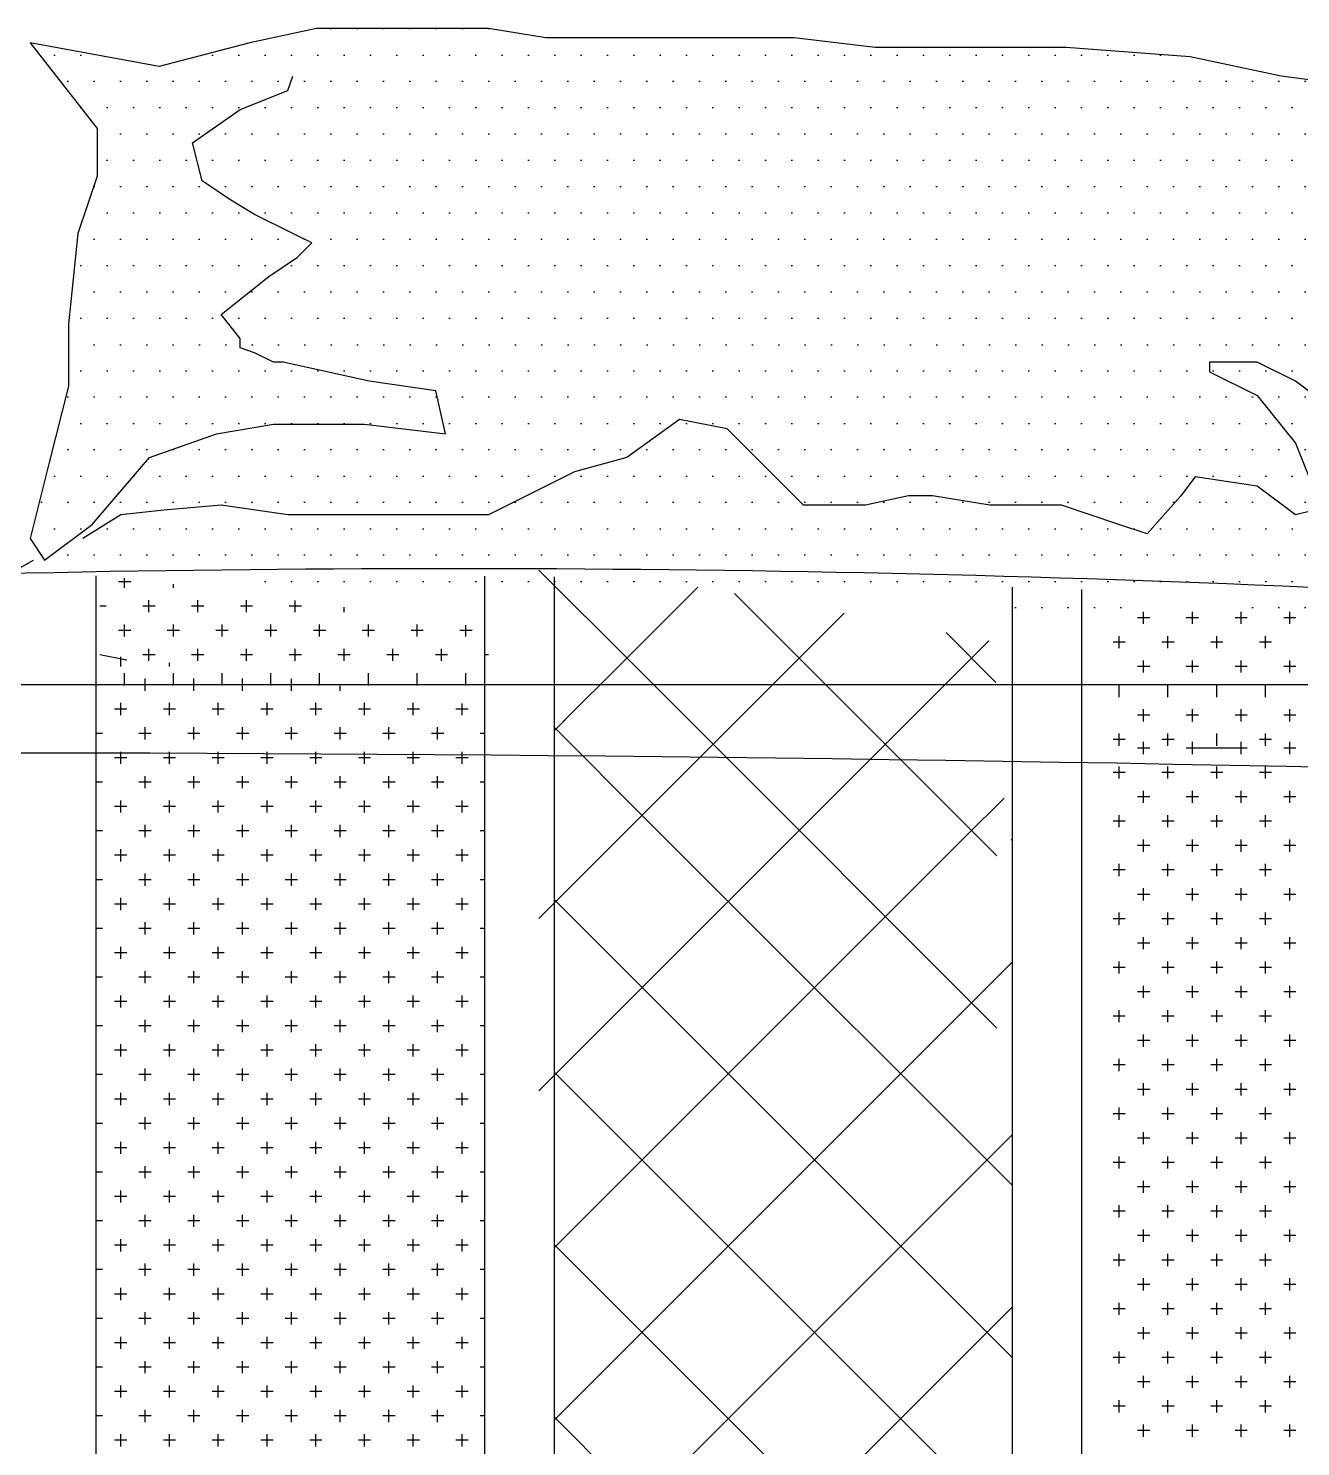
# Model space of a CAD drawing. Header units: inches. Extents: x 18.5 to 61, y 8.5 to 33.3.
# Drawn here: x 29.8771 to 30.1791, y 25.9057 to 26.2424 of the extents above; entities that cross this region are included whole.
import ezdxf

# ---------------------------------------------------------------- set-up
doc = ezdxf.new("R2010")
doc.units = ezdxf.units.IN
doc.header["$MEASUREMENT"] = 0
for name, color, linetype in [('02', 2, 'Continuous'), ('4', 4, 'Continuous'), ('8', 8, 'Continuous')]:
    doc.layers.add(name, color=color, linetype=linetype)

msp = doc.modelspace()

# ---------------------------------------------------------------- hatches: boundary and pattern name
at = {"layer": '8'}
h = msp.add_hatch(dxfattribs=at)
h.set_pattern_fill('DOTS', color=256, scale=0.1, style=0)
h.set_pattern_definition([(180, (304.152091, 157.386087), (-0.003125, 0.00625), [0, -0.00625])])
h.paths.add_polyline_path([(30.12348, 26.23789), (30.09968, 26.23789), (30.07814, 26.23789), (30.05888, 26.24015), (30.03507, 26.24015), (30.01808, 26.24015), (29.99994, 26.24015), (29.98634, 26.24242), (29.96594, 26.24242), (29.94554, 26.24242), (29.92967, 26.23902), (29.90814, 26.23336), (29.87754, 26.23902), (29.89341, 26.21864), (29.89341, 26.20731), (29.88887, 26.19372), (29.88661, 26.17221), (29.88661, 26.15749), (29.88207, 26.13937), (29.87754, 26.12125), (29.88094, 26.11617), (29.88678, 26.11617), (29.90312, 26.11127), (29.92599, 26.11127), (29.97011, 26.10801), (30.02239, 26.10964), (30.05671, 26.10474), (30.08448, 26.10801), (30.13023, 26.10148), (30.14984, 26.10801), (30.17435, 26.10148), (30.19886, 26.09821), (30.21846, 26.09821), (30.26421, 26.10474), (30.29526, 26.10474), (30.31486, 26.10637), (30.3312, 26.10964), (30.40146, 26.10801), (30.41617, 26.10801), (30.43577, 26.10801), (30.44308, 26.10801), (30.42948, 26.12918), (30.41814, 26.14276), (30.38641, 26.15635), (30.38641, 26.16315), (30.37508, 26.17221), (30.36374, 26.18466), (30.35468, 26.19146), (30.34788, 26.19372), (30.33654, 26.20391), (30.30934, 26.2175), (30.28668, 26.2243), (30.24928, 26.2243), (30.22094, 26.22656), (30.19148, 26.22883), (30.17448, 26.23109), (30.15294, 26.23562)])

# ---------------------------------------------------------------- linework, layer by layer
at = {"layer": '02'}
for p, q in [((29.89316, 26.11239), (29.89316, 25.56041)), ((29.98542, 26.11232), (29.98542, 25.56041)), ((30.02025, 26.09182), (29.99829, 26.11378)), ((30.0019, 26.11215), (30.0019, 25.56041)), ((29.9014, 26.11102), (29.8985, 26.11102)), ((29.89995, 26.10957), (29.89995, 26.11187)), ((29.91153, 26.10957), (29.91153, 26.11042)), ((30.0182, 26.09192), (30.03603, 26.10975)), ((30.11064, 26.10976), (30.11064, 25.56041)), ((30.12712, 26.10921), (30.12712, 25.56041)), ((29.90574, 26.10379), (29.90574, 26.10668)), ((29.91731, 26.10379), (29.91731, 26.10668)), ((29.92889, 26.10379), (29.92889, 26.10668)), ((29.94046, 26.10379), (29.94046, 26.10658)), ((30.06336, 26.08963), (30.04477, 26.10823)), ((29.89561, 26.10523), (29.89407, 26.10523)), ((29.90718, 26.10523), (29.90429, 26.10523)), ((29.91876, 26.10523), (29.91587, 26.10523)), ((29.93034, 26.10523), (29.92744, 26.10523)), ((29.94191, 26.10523), (29.93902, 26.10523)), ((29.95204, 26.10379), (29.95204, 26.10497)), ((30.05717, 26.08996), (30.07075, 26.10355)), ((30.14331, 26.10246), (30.14041, 26.10246)), ((30.14186, 26.10102), (30.14186, 26.10391)), ((30.15488, 26.10246), (30.15199, 26.10246)), ((30.15343, 26.10102), (30.15343, 26.10391)), ((30.16646, 26.10246), (30.16356, 26.10246)), ((30.16501, 26.10102), (30.16501, 26.10391)), ((30.17803, 26.10246), (30.17514, 26.10246)), ((30.17659, 26.10102), (30.17659, 26.10391)), ((29.9014, 26.09944), (29.8985, 26.09944)), ((29.89995, 26.098), (29.89995, 26.10089)), ((29.91297, 26.09944), (29.91008, 26.09944)), ((29.91153, 26.098), (29.91153, 26.10089)), ((29.92455, 26.09944), (29.92165, 26.09944)), ((29.9231, 26.098), (29.9231, 26.10089)), ((29.93612, 26.09944), (29.93323, 26.09944)), ((29.93468, 26.098), (29.93468, 26.10089)), ((29.9477, 26.09944), (29.94481, 26.09944)), ((29.94625, 26.098), (29.94625, 26.10089)), ((29.95928, 26.09944), (29.95638, 26.09944)), ((29.95783, 26.098), (29.95783, 26.10089)), ((29.97085, 26.09944), (29.96796, 26.09944)), ((29.9694, 26.098), (29.9694, 26.10089)), ((29.98243, 26.09944), (29.97953, 26.09944)), ((29.98098, 26.098), (29.98098, 26.10073)), ((30.1068, 26.08713), (30.09496, 26.09897)), ((30.09591, 26.08778), (30.10512, 26.09699)), ((30.13752, 26.09668), (30.13462, 26.09668)), ((30.13607, 26.09523), (30.13607, 26.09812)), ((30.14909, 26.09668), (30.1462, 26.09668)), ((30.14765, 26.09523), (30.14765, 26.09812)), ((30.16067, 26.09668), (30.15778, 26.09668)), ((30.15922, 26.09523), (30.15922, 26.09812)), ((30.17225, 26.09668), (30.16935, 26.09668)), ((30.1708, 26.09523), (30.1708, 26.09812)), ((29.90048, 26.09238), (29.89407, 26.09366)), ((29.89903, 26.09093), (29.89903, 26.09322)), ((29.90718, 26.09366), (29.90429, 26.09366)), ((29.90574, 26.09221), (29.90574, 26.0951)), ((29.91876, 26.09366), (29.91587, 26.09366)), ((29.91731, 26.09221), (29.91731, 26.0951)), ((29.93034, 26.09366), (29.92744, 26.09366)), ((29.92889, 26.09221), (29.92889, 26.0951)), ((29.94191, 26.09366), (29.93902, 26.09366)), ((29.94046, 26.09221), (29.94046, 26.0951)), ((29.95349, 26.09366), (29.95059, 26.09366)), ((29.95204, 26.09221), (29.95204, 26.0951)), ((29.96506, 26.09366), (29.96217, 26.09366)), ((29.96362, 26.09221), (29.96362, 26.0951)), ((29.97664, 26.09366), (29.97375, 26.09366)), ((29.97519, 26.09221), (29.97519, 26.0951)), ((29.98634, 26.09366), (29.98532, 26.09366)), ((30.14186, 26.08944), (30.14186, 26.09234)), ((30.15343, 26.08944), (30.15343, 26.09234)), ((30.16501, 26.08944), (30.16501, 26.09234)), ((30.17659, 26.08944), (30.17659, 26.09234)), ((29.89995, 26.08642), (29.89995, 26.08932)), ((29.91061, 26.09093), (29.91061, 26.09177)), ((29.91153, 26.08642), (29.91153, 26.08932)), ((29.9231, 26.08642), (29.9231, 26.08932)), ((29.93468, 26.08642), (29.93468, 26.08932)), ((29.94625, 26.08642), (29.94625, 26.08932)), ((29.95783, 26.08642), (29.95783, 26.08932)), ((29.9694, 26.08642), (29.9694, 26.08932)), ((29.98098, 26.08642), (29.98098, 26.08932)), ((30.004, 26.07772), (30.0182, 26.09192)), ((30.03315, 26.07893), (30.02025, 26.09182)), ((30.04669, 26.07949), (30.05717, 26.08996)), ((30.07245, 26.08055), (30.06336, 26.08963)), ((30.14331, 26.09089), (30.14041, 26.09089)), ((30.15488, 26.09089), (30.15199, 26.09089)), ((30.16646, 26.09089), (30.16356, 26.09089)), ((30.17803, 26.09089), (30.17514, 26.09089)), ((28.98808, 26.08665), (30.72808, 26.08665)), ((29.90482, 26.08514), (29.90482, 26.08803)), ((29.9164, 26.08514), (29.9164, 26.08803)), ((29.92797, 26.08514), (29.92797, 26.08803)), ((29.93955, 26.08514), (29.93955, 26.08794)), ((29.95112, 26.08514), (29.95112, 26.08632)), ((30.08938, 26.08125), (30.09591, 26.08778)), ((30.13607, 26.08365), (30.13607, 26.08655)), ((30.14765, 26.08365), (30.14765, 26.08655)), ((30.15922, 26.08365), (30.15922, 26.08655)), ((30.1708, 26.08365), (30.1708, 26.08655)), ((29.89903, 26.07935), (29.89903, 26.08225)), ((29.91061, 26.07935), (29.91061, 26.08225)), ((29.92218, 26.07935), (29.92218, 26.08225)), ((29.93376, 26.07935), (29.93376, 26.08225)), ((29.94534, 26.07935), (29.94534, 26.08225)), ((29.95691, 26.07935), (29.95691, 26.08225)), ((29.96849, 26.07935), (29.96849, 26.08225)), ((29.98006, 26.07935), (29.98006, 26.08208)), ((29.90048, 26.0808), (29.89758, 26.0808)), ((29.91205, 26.0808), (29.90916, 26.0808)), ((29.92363, 26.0808), (29.92074, 26.0808)), ((29.93521, 26.0808), (29.93231, 26.0808)), ((29.94678, 26.0808), (29.94389, 26.0808)), ((29.95836, 26.0808), (29.95546, 26.0808)), ((29.96993, 26.0808), (29.96704, 26.0808)), ((29.98151, 26.0808), (29.97862, 26.0808)), ((29.99829, 25.99016), (30.08938, 26.08125)), ((29.99829, 26.03108), (30.04669, 26.07949)), ((30.10703, 26.00504), (30.03315, 26.07893)), ((30.10703, 26.04597), (30.07245, 26.08055)), ((30.14331, 26.07931), (30.14041, 26.07931)), ((30.14186, 26.07787), (30.14186, 26.08076)), ((30.15488, 26.07931), (30.15199, 26.07931)), ((30.15343, 26.07787), (30.15343, 26.08076)), ((30.16646, 26.07931), (30.16356, 26.07931)), ((30.16501, 26.07787), (30.16501, 26.08076)), ((30.17803, 26.07931), (30.17514, 26.07931)), ((30.17659, 26.07787), (30.17659, 26.08076)), ((29.90482, 26.07357), (29.90482, 26.07646)), ((29.9164, 26.07357), (29.9164, 26.07646)), ((29.92797, 26.07357), (29.92797, 26.07646)), ((29.93955, 26.07357), (29.93955, 26.07646)), ((29.95112, 26.07357), (29.95112, 26.07646)), ((29.9627, 26.07357), (29.9627, 26.07646)), ((29.97427, 26.07357), (29.97427, 26.07646)), ((30.0019, 26.07562), (30.00455, 26.07827)), ((30.02386, 26.05451), (30.0019, 26.07647)), ((29.89469, 26.07501), (29.89316, 26.07501)), ((29.90627, 26.07501), (29.90337, 26.07501)), ((29.91784, 26.07501), (29.91495, 26.07501)), ((29.92942, 26.07501), (29.92652, 26.07501)), ((29.94099, 26.07501), (29.9381, 26.07501)), ((29.95257, 26.07501), (29.94968, 26.07501)), ((29.96415, 26.07501), (29.96125, 26.07501)), ((29.97572, 26.07501), (29.97283, 26.07501)), ((29.98542, 26.07501), (29.9844, 26.07501)), ((30.02181, 26.0546), (30.03964, 26.07243)), ((30.13752, 26.07353), (30.13462, 26.07353)), ((30.13607, 26.07208), (30.13607, 26.07497)), ((30.14186, 26.07007), (30.14186, 26.07297)), ((30.14909, 26.07353), (30.1462, 26.07353)), ((30.14765, 26.07208), (30.14765, 26.07497)), ((30.15343, 26.07007), (30.15343, 26.07297)), ((30.15922, 26.07208), (30.15922, 26.07497)), ((30.16501, 26.07007), (30.16501, 26.07297)), ((30.17225, 26.07353), (30.16935, 26.07353)), ((30.1708, 26.07208), (30.1708, 26.07497)), ((30.17659, 26.07007), (30.17659, 26.07297)), ((29.90048, 26.06922), (29.89758, 26.06922)), ((29.89903, 26.06778), (29.89903, 26.07067)), ((29.91205, 26.06922), (29.90916, 26.06922)), ((29.91061, 26.06778), (29.91061, 26.07067)), ((29.92363, 26.06922), (29.92074, 26.06922)), ((29.92218, 26.06778), (29.92218, 26.07067)), ((29.93521, 26.06922), (29.93231, 26.06922)), ((29.93376, 26.06778), (29.93376, 26.07067)), ((29.94678, 26.06922), (29.94389, 26.06922)), ((29.94534, 26.06778), (29.94534, 26.07067)), ((29.95836, 26.06922), (29.95546, 26.06922)), ((29.95691, 26.06778), (29.95691, 26.07067)), ((29.96993, 26.06922), (29.96704, 26.06922)), ((29.96849, 26.06778), (29.96849, 26.07067)), ((29.98151, 26.06922), (29.97862, 26.06922)), ((29.98006, 26.06778), (29.98006, 26.07067)), ((30.14331, 26.07152), (30.14041, 26.07152)), ((30.16646, 26.07152), (30.15199, 26.07152)), ((30.17803, 26.07152), (30.17514, 26.07152)), ((30.06078, 26.05265), (30.07436, 26.06623)), ((30.13752, 26.06573), (30.13462, 26.06573)), ((30.13607, 26.06429), (30.13607, 26.06718)), ((30.14909, 26.06573), (30.1462, 26.06573)), ((30.14765, 26.06429), (30.14765, 26.06718)), ((30.16067, 26.06573), (30.15778, 26.06573)), ((30.15922, 26.06429), (30.15922, 26.06718)), ((30.17225, 26.06573), (30.16935, 26.06573)), ((30.1708, 26.06429), (30.1708, 26.06718)), ((29.89469, 26.06344), (29.89316, 26.06344)), ((29.90627, 26.06344), (29.90337, 26.06344)), ((29.90482, 26.06199), (29.90482, 26.06488)), ((29.91784, 26.06344), (29.91495, 26.06344)), ((29.9164, 26.06199), (29.9164, 26.06488)), ((29.92942, 26.06344), (29.92652, 26.06344)), ((29.92797, 26.06199), (29.92797, 26.06488)), ((29.94099, 26.06344), (29.9381, 26.06344)), ((29.93955, 26.06199), (29.93955, 26.06488)), ((29.95257, 26.06344), (29.94968, 26.06344)), ((29.95112, 26.06199), (29.95112, 26.06488)), ((29.96415, 26.06344), (29.96125, 26.06344)), ((29.9627, 26.06199), (29.9627, 26.06488)), ((29.97572, 26.06344), (29.97283, 26.06344)), ((29.97427, 26.06199), (29.97427, 26.06488)), ((29.98542, 26.06344), (29.9844, 26.06344)), ((29.89903, 26.0562), (29.89903, 26.0591)), ((29.91061, 26.0562), (29.91061, 26.0591)), ((29.92218, 26.0562), (29.92218, 26.0591)), ((29.93376, 26.0562), (29.93376, 26.0591)), ((29.94534, 26.0562), (29.94534, 26.0591)), ((29.95691, 26.0562), (29.95691, 26.0591)), ((29.96849, 26.0562), (29.96849, 26.0591)), ((29.98006, 26.0562), (29.98006, 26.0591)), ((30.09953, 26.05047), (30.10873, 26.05967)), ((30.14331, 26.05994), (30.14041, 26.05994)), ((30.14186, 26.0585), (30.14186, 26.06139)), ((30.15488, 26.05994), (30.15199, 26.05994)), ((30.15343, 26.0585), (30.15343, 26.06139)), ((30.16646, 26.05994), (30.16356, 26.05994)), ((30.16501, 26.0585), (30.16501, 26.06139)), ((30.17803, 26.05994), (30.17514, 26.05994)), ((30.17659, 26.0585), (30.17659, 26.06139)), ((29.90048, 26.05765), (29.89758, 26.05765)), ((29.91205, 26.05765), (29.90916, 26.05765)), ((29.92363, 26.05765), (29.92074, 26.05765)), ((29.93521, 26.05765), (29.93231, 26.05765)), ((29.94678, 26.05765), (29.94389, 26.05765)), ((29.95836, 26.05765), (29.95546, 26.05765)), ((29.96993, 26.05765), (29.96704, 26.05765)), ((29.98151, 26.05765), (29.97862, 26.05765)), ((30.13607, 26.05271), (30.13607, 26.0556)), ((30.14765, 26.05271), (30.14765, 26.0556)), ((30.15922, 26.05271), (30.15922, 26.0556)), ((30.1708, 26.05271), (30.1708, 26.0556)), ((29.89469, 26.05186), (29.89316, 26.05186)), ((29.90627, 26.05186), (29.90337, 26.05186)), ((29.90482, 26.05041), (29.90482, 26.05331)), ((29.91784, 26.05186), (29.91495, 26.05186)), ((29.9164, 26.05041), (29.9164, 26.05331)), ((29.92942, 26.05186), (29.92652, 26.05186)), ((29.92797, 26.05041), (29.92797, 26.05331)), ((29.94099, 26.05186), (29.9381, 26.05186)), ((29.93955, 26.05041), (29.93955, 26.05331)), ((29.95257, 26.05186), (29.94968, 26.05186)), ((29.95112, 26.05041), (29.95112, 26.05331)), ((29.96415, 26.05186), (29.96125, 26.05186)), ((29.9627, 26.05041), (29.9627, 26.05331)), ((29.97572, 26.05186), (29.97283, 26.05186)), ((29.97427, 26.05041), (29.97427, 26.05331)), ((29.98542, 26.05186), (29.9844, 26.05186)), ((30.00761, 26.0404), (30.02181, 26.0546)), ((30.03676, 26.04161), (30.02386, 26.05451)), ((30.0503, 26.04217), (30.06078, 26.05265)), ((30.13752, 26.05416), (30.13462, 26.05416)), ((30.14909, 26.05416), (30.1462, 26.05416)), ((30.16067, 26.05416), (30.15778, 26.05416)), ((30.17225, 26.05416), (30.16935, 26.05416)), ((30.09299, 26.04394), (30.09953, 26.05047)), ((30.11064, 26.04958), (30.11041, 26.04981)), ((30.14331, 26.04837), (30.14041, 26.04837)), ((30.14186, 26.04692), (30.14186, 26.04982)), ((30.15488, 26.04837), (30.15199, 26.04837)), ((30.15343, 26.04692), (30.15343, 26.04982)), ((30.16646, 26.04837), (30.16356, 26.04837)), ((30.16501, 26.04692), (30.16501, 26.04982)), ((30.17803, 26.04837), (30.17514, 26.04837)), ((30.17659, 26.04692), (30.17659, 26.04982)), ((29.90048, 26.04607), (29.89758, 26.04607)), ((29.89903, 26.04463), (29.89903, 26.04752)), ((29.91205, 26.04607), (29.90916, 26.04607)), ((29.91061, 26.04463), (29.91061, 26.04752)), ((29.92363, 26.04607), (29.92074, 26.04607)), ((29.92218, 26.04463), (29.92218, 26.04752)), ((29.93521, 26.04607), (29.93231, 26.04607)), ((29.93376, 26.04463), (29.93376, 26.04752)), ((29.94678, 26.04607), (29.94389, 26.04607)), ((29.94534, 26.04463), (29.94534, 26.04752)), ((29.95836, 26.04607), (29.95546, 26.04607)), ((29.95691, 26.04463), (29.95691, 26.04752)), ((29.96993, 26.04607), (29.96704, 26.04607)), ((29.96849, 26.04463), (29.96849, 26.04752)), ((29.98151, 26.04607), (29.97862, 26.04607)), ((29.98006, 26.04463), (29.98006, 26.04752)), ((29.90482, 26.03884), (29.90482, 26.04173)), ((29.9164, 26.03884), (29.9164, 26.04173)), ((29.92797, 26.03884), (29.92797, 26.04173)), ((29.93955, 26.03884), (29.93955, 26.04173)), ((29.95112, 26.03884), (29.95112, 26.04173)), ((29.9627, 26.03884), (29.9627, 26.04173)), ((29.97427, 26.03884), (29.97427, 26.04173)), ((30.0019, 25.95284), (30.09299, 26.04394)), ((30.0019, 25.99377), (30.0503, 26.04217)), ((30.11064, 25.96772), (30.03676, 26.04161)), ((30.13752, 26.04258), (30.13462, 26.04258)), ((30.13607, 26.04113), (30.13607, 26.04403)), ((30.14909, 26.04258), (30.1462, 26.04258)), ((30.14765, 26.04113), (30.14765, 26.04403)), ((30.16067, 26.04258), (30.15778, 26.04258)), ((30.15922, 26.04113), (30.15922, 26.04403)), ((30.17225, 26.04258), (30.16935, 26.04258)), ((30.1708, 26.04113), (30.1708, 26.04403)), ((29.89469, 26.04028), (29.89316, 26.04028)), ((29.90627, 26.04028), (29.90337, 26.04028)), ((29.91784, 26.04028), (29.91495, 26.04028)), ((29.92942, 26.04028), (29.92652, 26.04028)), ((29.94099, 26.04028), (29.9381, 26.04028)), ((29.95257, 26.04028), (29.94968, 26.04028)), ((29.96415, 26.04028), (29.96125, 26.04028)), ((29.97572, 26.04028), (29.97283, 26.04028)), ((29.98542, 26.04028), (29.9844, 26.04028)), ((30.0019, 26.0347), (30.00761, 26.0404)), ((30.14186, 26.03535), (30.14186, 26.03824)), ((30.15343, 26.03535), (30.15343, 26.03824)), ((30.16501, 26.03535), (30.16501, 26.03824)), ((30.17659, 26.03535), (30.17659, 26.03824)), ((29.89903, 26.03305), (29.89903, 26.03594)), ((29.91061, 26.03305), (29.91061, 26.03594)), ((29.92218, 26.03305), (29.92218, 26.03594)), ((29.93376, 26.03305), (29.93376, 26.03594)), ((29.94534, 26.03305), (29.94534, 26.03594)), ((29.95691, 26.03305), (29.95691, 26.03594)), ((29.96849, 26.03305), (29.96849, 26.03594)), ((29.98006, 26.03305), (29.98006, 26.03594)), ((30.11064, 25.9268), (30.0019, 26.03554)), ((30.14331, 26.03679), (30.14041, 26.03679)), ((30.15488, 26.03679), (30.15199, 26.03679)), ((30.16646, 26.03679), (30.16356, 26.03679)), ((30.17803, 26.03679), (30.17514, 26.03679)), ((29.90048, 26.0345), (29.89758, 26.0345)), ((29.91205, 26.0345), (29.90916, 26.0345)), ((29.92363, 26.0345), (29.92074, 26.0345)), ((29.93521, 26.0345), (29.93231, 26.0345)), ((29.94678, 26.0345), (29.94389, 26.0345)), ((29.95836, 26.0345), (29.95546, 26.0345)), ((29.96993, 26.0345), (29.96704, 26.0345)), ((29.98151, 26.0345), (29.97862, 26.0345)), ((30.13607, 26.02956), (30.13607, 26.03245)), ((30.14765, 26.02956), (30.14765, 26.03245)), ((30.15922, 26.02956), (30.15922, 26.03245)), ((30.1708, 26.02956), (30.1708, 26.03245)), ((29.89469, 26.02871), (29.89316, 26.02871)), ((29.90627, 26.02871), (29.90337, 26.02871)), ((29.90482, 26.02726), (29.90482, 26.03016)), ((29.91784, 26.02871), (29.91495, 26.02871)), ((29.9164, 26.02726), (29.9164, 26.03016)), ((29.92942, 26.02871), (29.92652, 26.02871)), ((29.92797, 26.02726), (29.92797, 26.03016)), ((29.94099, 26.02871), (29.9381, 26.02871)), ((29.93955, 26.02726), (29.93955, 26.03016)), ((29.95257, 26.02871), (29.94968, 26.02871)), ((29.95112, 26.02726), (29.95112, 26.03016)), ((29.96415, 26.02871), (29.96125, 26.02871)), ((29.9627, 26.02726), (29.9627, 26.03016)), ((29.97572, 26.02871), (29.97283, 26.02871)), ((29.97427, 26.02726), (29.97427, 26.03016)), ((29.98542, 26.02871), (29.9844, 26.02871)), ((30.13752, 26.031), (30.13462, 26.031)), ((30.14909, 26.031), (30.1462, 26.031)), ((30.16067, 26.031), (30.15778, 26.031)), ((30.17225, 26.031), (30.16935, 26.031)), ((30.14331, 26.02522), (30.14041, 26.02522)), ((30.14186, 26.02377), (30.14186, 26.02666)), ((30.15488, 26.02522), (30.15199, 26.02522)), ((30.15343, 26.02377), (30.15343, 26.02666)), ((30.16646, 26.02522), (30.16356, 26.02522)), ((30.16501, 26.02377), (30.16501, 26.02666)), ((30.17803, 26.02522), (30.17514, 26.02522)), ((30.17659, 26.02377), (30.17659, 26.02666)), ((29.90048, 26.02292), (29.89758, 26.02292)), ((29.89903, 26.02147), (29.89903, 26.02437)), ((29.91205, 26.02292), (29.90916, 26.02292)), ((29.91061, 26.02147), (29.91061, 26.02437)), ((29.92363, 26.02292), (29.92074, 26.02292)), ((29.92218, 26.02147), (29.92218, 26.02437)), ((29.93521, 26.02292), (29.93231, 26.02292)), ((29.93376, 26.02147), (29.93376, 26.02437)), ((29.94678, 26.02292), (29.94389, 26.02292)), ((29.94534, 26.02147), (29.94534, 26.02437)), ((29.95836, 26.02292), (29.95546, 26.02292)), ((29.95691, 26.02147), (29.95691, 26.02437)), ((29.96993, 26.02292), (29.96704, 26.02292)), ((29.96849, 26.02147), (29.96849, 26.02437)), ((29.98151, 26.02292), (29.97862, 26.02292)), ((29.98006, 26.02147), (29.98006, 26.02437)), ((29.90482, 26.01569), (29.90482, 26.01858)), ((29.9164, 26.01569), (29.9164, 26.01858)), ((29.92797, 26.01569), (29.92797, 26.01858)), ((29.93955, 26.01569), (29.93955, 26.01858)), ((29.95112, 26.01569), (29.95112, 26.01858)), ((29.9627, 26.01569), (29.9627, 26.01858)), ((29.97427, 26.01569), (29.97427, 26.01858)), ((30.0019, 25.91191), (30.11064, 26.02066)), ((30.13752, 26.01943), (30.13462, 26.01943)), ((30.13607, 26.01798), (30.13607, 26.02088)), ((30.14909, 26.01943), (30.1462, 26.01943)), ((30.14765, 26.01798), (30.14765, 26.02088)), ((30.16067, 26.01943), (30.15778, 26.01943)), ((30.15922, 26.01798), (30.15922, 26.02088)), ((30.17225, 26.01943), (30.16935, 26.01943)), ((30.1708, 26.01798), (30.1708, 26.02088)), ((29.89469, 26.01713), (29.89316, 26.01713)), ((29.90627, 26.01713), (29.90337, 26.01713)), ((29.91784, 26.01713), (29.91495, 26.01713)), ((29.92942, 26.01713), (29.92652, 26.01713)), ((29.94099, 26.01713), (29.9381, 26.01713)), ((29.95257, 26.01713), (29.94968, 26.01713)), ((29.96415, 26.01713), (29.96125, 26.01713)), ((29.97572, 26.01713), (29.97283, 26.01713)), ((29.98542, 26.01713), (29.9844, 26.01713)), ((30.14186, 26.01219), (30.14186, 26.01509)), ((30.15343, 26.01219), (30.15343, 26.01509)), ((30.16501, 26.01219), (30.16501, 26.01509)), ((30.17659, 26.01219), (30.17659, 26.01509)), ((29.90048, 26.01134), (29.89758, 26.01134)), ((29.89903, 26.0099), (29.89903, 26.01279)), ((29.91205, 26.01134), (29.90916, 26.01134)), ((29.91061, 26.0099), (29.91061, 26.01279)), ((29.92363, 26.01134), (29.92074, 26.01134)), ((29.92218, 26.0099), (29.92218, 26.01279)), ((29.93521, 26.01134), (29.93231, 26.01134)), ((29.93376, 26.0099), (29.93376, 26.01279)), ((29.94678, 26.01134), (29.94389, 26.01134)), ((29.94534, 26.0099), (29.94534, 26.01279)), ((29.95836, 26.01134), (29.95546, 26.01134)), ((29.95691, 26.0099), (29.95691, 26.01279)), ((29.96993, 26.01134), (29.96704, 26.01134)), ((29.96849, 26.0099), (29.96849, 26.01279)), ((29.98151, 26.01134), (29.97862, 26.01134)), ((29.98006, 26.0099), (29.98006, 26.01279)), ((30.14331, 26.01364), (30.14041, 26.01364)), ((30.15488, 26.01364), (30.15199, 26.01364)), ((30.16646, 26.01364), (30.16356, 26.01364)), ((30.17803, 26.01364), (30.17514, 26.01364)), ((30.13752, 26.00785), (30.13462, 26.00785)), ((30.13607, 26.00641), (30.13607, 26.0093)), ((30.14909, 26.00785), (30.1462, 26.00785)), ((30.14765, 26.00641), (30.14765, 26.0093)), ((30.16067, 26.00785), (30.15778, 26.00785)), ((30.15922, 26.00641), (30.15922, 26.0093)), ((30.17225, 26.00785), (30.16935, 26.00785)), ((30.1708, 26.00641), (30.1708, 26.0093)), ((29.89469, 26.00556), (29.89316, 26.00556)), ((29.90627, 26.00556), (29.90337, 26.00556)), ((29.90482, 26.00411), (29.90482, 26.007)), ((29.91784, 26.00556), (29.91495, 26.00556)), ((29.9164, 26.00411), (29.9164, 26.007)), ((29.92942, 26.00556), (29.92652, 26.00556)), ((29.92797, 26.00411), (29.92797, 26.007)), ((29.94099, 26.00556), (29.9381, 26.00556)), ((29.93955, 26.00411), (29.93955, 26.007)), ((29.95257, 26.00556), (29.94968, 26.00556)), ((29.95112, 26.00411), (29.95112, 26.007)), ((29.96415, 26.00556), (29.96125, 26.00556)), ((29.9627, 26.00411), (29.9627, 26.007)), ((29.97572, 26.00556), (29.97283, 26.00556)), ((29.97427, 26.00411), (29.97427, 26.007)), ((29.98542, 26.00556), (29.9844, 26.00556)), ((29.89903, 25.99832), (29.89903, 26.00122)), ((29.91061, 25.99832), (29.91061, 26.00122)), ((29.92218, 25.99832), (29.92218, 26.00122)), ((29.93376, 25.99832), (29.93376, 26.00122)), ((29.94534, 25.99832), (29.94534, 26.00122)), ((29.95691, 25.99832), (29.95691, 26.00122)), ((29.96849, 25.99832), (29.96849, 26.00122)), ((29.98006, 25.99832), (29.98006, 26.00122)), ((30.14331, 26.00207), (30.14041, 26.00207)), ((30.14186, 26.00062), (30.14186, 26.00351)), ((30.15488, 26.00207), (30.15199, 26.00207)), ((30.15343, 26.00062), (30.15343, 26.00351)), ((30.16646, 26.00207), (30.16356, 26.00207)), ((30.16501, 26.00062), (30.16501, 26.00351)), ((30.17803, 26.00207), (30.17514, 26.00207)), ((30.17659, 26.00062), (30.17659, 26.00351)), ((29.90048, 25.99977), (29.89758, 25.99977)), ((29.91205, 25.99977), (29.90916, 25.99977)), ((29.92363, 25.99977), (29.92074, 25.99977)), ((29.93521, 25.99977), (29.93231, 25.99977)), ((29.94678, 25.99977), (29.94389, 25.99977)), ((29.95836, 25.99977), (29.95546, 25.99977)), ((29.96993, 25.99977), (29.96704, 25.99977)), ((29.98151, 25.99977), (29.97862, 25.99977)), ((30.13607, 25.99483), (30.13607, 25.99772)), ((30.14765, 25.99483), (30.14765, 25.99772)), ((30.15922, 25.99483), (30.15922, 25.99772)), ((30.1708, 25.99483), (30.1708, 25.99772)), ((29.90482, 25.99253), (29.90482, 25.99543)), ((29.9164, 25.99253), (29.9164, 25.99543)), ((29.92797, 25.99253), (29.92797, 25.99543)), ((29.93955, 25.99253), (29.93955, 25.99543)), ((29.95112, 25.99253), (29.95112, 25.99543)), ((29.9627, 25.99253), (29.9627, 25.99543)), ((29.97427, 25.99253), (29.97427, 25.99543)), ((30.11064, 25.88587), (30.0019, 25.99461)), ((30.13752, 25.99628), (30.13462, 25.99628)), ((30.14909, 25.99628), (30.1462, 25.99628)), ((30.16067, 25.99628), (30.15778, 25.99628)), ((30.17225, 25.99628), (30.16935, 25.99628)), ((29.89469, 25.99398), (29.89316, 25.99398)), ((29.90627, 25.99398), (29.90337, 25.99398)), ((29.91784, 25.99398), (29.91495, 25.99398)), ((29.92942, 25.99398), (29.92652, 25.99398)), ((29.94099, 25.99398), (29.9381, 25.99398)), ((29.95257, 25.99398), (29.94968, 25.99398)), ((29.96415, 25.99398), (29.96125, 25.99398)), ((29.97572, 25.99398), (29.97283, 25.99398)), ((29.98542, 25.99398), (29.9844, 25.99398)), ((30.14186, 25.98904), (30.14186, 25.99194)), ((30.15343, 25.98904), (30.15343, 25.99194)), ((30.16501, 25.98904), (30.16501, 25.99194)), ((30.17659, 25.98904), (30.17659, 25.99194)), ((29.90048, 25.98819), (29.89758, 25.98819)), ((29.89903, 25.98675), (29.89903, 25.98964)), ((29.91205, 25.98819), (29.90916, 25.98819)), ((29.91061, 25.98675), (29.91061, 25.98964)), ((29.92363, 25.98819), (29.92074, 25.98819)), ((29.92218, 25.98675), (29.92218, 25.98964)), ((29.93521, 25.98819), (29.93231, 25.98819)), ((29.93376, 25.98675), (29.93376, 25.98964)), ((29.94678, 25.98819), (29.94389, 25.98819)), ((29.94534, 25.98675), (29.94534, 25.98964)), ((29.95836, 25.98819), (29.95546, 25.98819)), ((29.95691, 25.98675), (29.95691, 25.98964)), ((29.96993, 25.98819), (29.96704, 25.98819)), ((29.96849, 25.98675), (29.96849, 25.98964)), ((29.98151, 25.98819), (29.97862, 25.98819)), ((29.98006, 25.98675), (29.98006, 25.98964)), ((30.14331, 25.99049), (30.14041, 25.99049)), ((30.15488, 25.99049), (30.15199, 25.99049)), ((30.16646, 25.99049), (30.16356, 25.99049)), ((30.17803, 25.99049), (30.17514, 25.99049)), ((30.13752, 25.9847), (30.13462, 25.9847)), ((30.13607, 25.98325), (30.13607, 25.98615)), ((30.14909, 25.9847), (30.1462, 25.9847)), ((30.14765, 25.98325), (30.14765, 25.98615)), ((30.16067, 25.9847), (30.15778, 25.9847)), ((30.15922, 25.98325), (30.15922, 25.98615)), ((30.17225, 25.9847), (30.16935, 25.9847)), ((30.1708, 25.98325), (30.1708, 25.98615)), ((29.89469, 25.98241), (29.89316, 25.98241)), ((29.90627, 25.98241), (29.90337, 25.98241)), ((29.90482, 25.98096), (29.90482, 25.98385)), ((29.91784, 25.98241), (29.91495, 25.98241)), ((29.9164, 25.98096), (29.9164, 25.98385)), ((29.92942, 25.98241), (29.92652, 25.98241)), ((29.92797, 25.98096), (29.92797, 25.98385)), ((29.94099, 25.98241), (29.9381, 25.98241)), ((29.93955, 25.98096), (29.93955, 25.98385)), ((29.95257, 25.98241), (29.94968, 25.98241)), ((29.95112, 25.98096), (29.95112, 25.98385)), ((29.96415, 25.98241), (29.96125, 25.98241)), ((29.9627, 25.98096), (29.9627, 25.98385)), ((29.97572, 25.98241), (29.97283, 25.98241)), ((29.97427, 25.98096), (29.97427, 25.98385)), ((29.98542, 25.98241), (29.9844, 25.98241)), ((29.89903, 25.97517), (29.89903, 25.97806)), ((29.91061, 25.97517), (29.91061, 25.97806)), ((29.92218, 25.97517), (29.92218, 25.97806)), ((29.93376, 25.97517), (29.93376, 25.97806)), ((29.94534, 25.97517), (29.94534, 25.97806)), ((29.95691, 25.97517), (29.95691, 25.97806)), ((29.96849, 25.97517), (29.96849, 25.97806)), ((29.98006, 25.97517), (29.98006, 25.97806)), ((30.0019, 25.87099), (30.11064, 25.97973)), ((30.14331, 25.97891), (30.14041, 25.97891)), ((30.14186, 25.97747), (30.14186, 25.98036)), ((30.15488, 25.97891), (30.15199, 25.97891)), ((30.15343, 25.97747), (30.15343, 25.98036)), ((30.16646, 25.97891), (30.16356, 25.97891)), ((30.16501, 25.97747), (30.16501, 25.98036)), ((30.17803, 25.97891), (30.17514, 25.97891)), ((30.17659, 25.97747), (30.17659, 25.98036)), ((29.90048, 25.97662), (29.89758, 25.97662)), ((29.91205, 25.97662), (29.90916, 25.97662)), ((29.92363, 25.97662), (29.92074, 25.97662)), ((29.93521, 25.97662), (29.93231, 25.97662)), ((29.94678, 25.97662), (29.94389, 25.97662)), ((29.95836, 25.97662), (29.95546, 25.97662)), ((29.96993, 25.97662), (29.96704, 25.97662)), ((29.98151, 25.97662), (29.97862, 25.97662)), ((30.13607, 25.97168), (30.13607, 25.97457)), ((30.14765, 25.97168), (30.14765, 25.97457)), ((30.15922, 25.97168), (30.15922, 25.97457)), ((30.1708, 25.97168), (30.1708, 25.97457)), ((29.89469, 25.97083), (29.89316, 25.97083)), ((29.90627, 25.97083), (29.90337, 25.97083)), ((29.90482, 25.96938), (29.90482, 25.97228)), ((29.91784, 25.97083), (29.91495, 25.97083)), ((29.9164, 25.96938), (29.9164, 25.97228)), ((29.92942, 25.97083), (29.92652, 25.97083)), ((29.92797, 25.96938), (29.92797, 25.97228)), ((29.94099, 25.97083), (29.9381, 25.97083)), ((29.93955, 25.96938), (29.93955, 25.97228)), ((29.95257, 25.97083), (29.94968, 25.97083)), ((29.95112, 25.96938), (29.95112, 25.97228)), ((29.96415, 25.97083), (29.96125, 25.97083)), ((29.9627, 25.96938), (29.9627, 25.97228)), ((29.97572, 25.97083), (29.97283, 25.97083)), ((29.97427, 25.96938), (29.97427, 25.97228)), ((29.98542, 25.97083), (29.9844, 25.97083)), ((30.13752, 25.97313), (30.13462, 25.97313)), ((30.14909, 25.97313), (30.1462, 25.97313)), ((30.16067, 25.97313), (30.15778, 25.97313)), ((30.17225, 25.97313), (30.16935, 25.97313)), ((30.14186, 25.96589), (30.14186, 25.96878)), ((30.15343, 25.96589), (30.15343, 25.96878)), ((30.16501, 25.96589), (30.16501, 25.96878)), ((30.17659, 25.96589), (30.17659, 25.96878)), ((29.90048, 25.96504), (29.89758, 25.96504)), ((29.89903, 25.96359), (29.89903, 25.96649)), ((29.91205, 25.96504), (29.90916, 25.96504)), ((29.91061, 25.96359), (29.91061, 25.96649)), ((29.92363, 25.96504), (29.92074, 25.96504)), ((29.92218, 25.96359), (29.92218, 25.96649)), ((29.93521, 25.96504), (29.93231, 25.96504)), ((29.93376, 25.96359), (29.93376, 25.96649)), ((29.94678, 25.96504), (29.94389, 25.96504)), ((29.94534, 25.96359), (29.94534, 25.96649)), ((29.95836, 25.96504), (29.95546, 25.96504)), ((29.95691, 25.96359), (29.95691, 25.96649)), ((29.96993, 25.96504), (29.96704, 25.96504)), ((29.96849, 25.96359), (29.96849, 25.96649)), ((29.98151, 25.96504), (29.97862, 25.96504)), ((29.98006, 25.96359), (29.98006, 25.96649)), ((30.14331, 25.96734), (30.14041, 25.96734)), ((30.15488, 25.96734), (30.15199, 25.96734)), ((30.16646, 25.96734), (30.16356, 25.96734)), ((30.17803, 25.96734), (30.17514, 25.96734)), ((29.90482, 25.95781), (29.90482, 25.9607)), ((29.9164, 25.95781), (29.9164, 25.9607)), ((29.92797, 25.95781), (29.92797, 25.9607)), ((29.93955, 25.95781), (29.93955, 25.9607)), ((29.95112, 25.95781), (29.95112, 25.9607)), ((29.9627, 25.95781), (29.9627, 25.9607)), ((29.97427, 25.95781), (29.97427, 25.9607)), ((30.13752, 25.96155), (30.13462, 25.96155)), ((30.13607, 25.9601), (30.13607, 25.963)), ((30.14909, 25.96155), (30.1462, 25.96155)), ((30.14765, 25.9601), (30.14765, 25.963)), ((30.16067, 25.96155), (30.15778, 25.96155)), ((30.15922, 25.9601), (30.15922, 25.963)), ((30.17225, 25.96155), (30.16935, 25.96155)), ((30.1708, 25.9601), (30.1708, 25.963)), ((29.89469, 25.95925), (29.89316, 25.95925)), ((29.90627, 25.95925), (29.90337, 25.95925)), ((29.91784, 25.95925), (29.91495, 25.95925)), ((29.92942, 25.95925), (29.92652, 25.95925)), ((29.94099, 25.95925), (29.9381, 25.95925)), ((29.95257, 25.95925), (29.94968, 25.95925)), ((29.96415, 25.95925), (29.96125, 25.95925)), ((29.97572, 25.95925), (29.97283, 25.95925)), ((29.98542, 25.95925), (29.9844, 25.95925)), ((29.89903, 25.95202), (29.89903, 25.95491)), ((29.91061, 25.95202), (29.91061, 25.95491)), ((29.92218, 25.95202), (29.92218, 25.95491)), ((29.93376, 25.95202), (29.93376, 25.95491)), ((29.94534, 25.95202), (29.94534, 25.95491)), ((29.95691, 25.95202), (29.95691, 25.95491)), ((29.96849, 25.95202), (29.96849, 25.95491)), ((29.98006, 25.95202), (29.98006, 25.95491)), ((30.14331, 25.95576), (30.14041, 25.95576)), ((30.14186, 25.95431), (30.14186, 25.95721)), ((30.15488, 25.95576), (30.15199, 25.95576)), ((30.15343, 25.95431), (30.15343, 25.95721)), ((30.16646, 25.95576), (30.16356, 25.95576)), ((30.16501, 25.95431), (30.16501, 25.95721)), ((30.17803, 25.95576), (30.17514, 25.95576)), ((30.17659, 25.95431), (30.17659, 25.95721)), ((29.90048, 25.95347), (29.89758, 25.95347)), ((29.91205, 25.95347), (29.90916, 25.95347)), ((29.92363, 25.95347), (29.92074, 25.95347)), ((29.93521, 25.95347), (29.93231, 25.95347)), ((29.94678, 25.95347), (29.94389, 25.95347)), ((29.95836, 25.95347), (29.95546, 25.95347)), ((29.96993, 25.95347), (29.96704, 25.95347)), ((29.98151, 25.95347), (29.97862, 25.95347)), ((30.11064, 25.84494), (30.0019, 25.95369)), ((30.13607, 25.94853), (30.13607, 25.95142)), ((30.14765, 25.94853), (30.14765, 25.95142)), ((30.15922, 25.94853), (30.15922, 25.95142)), ((30.1708, 25.94853), (30.1708, 25.95142)), ((29.89469, 25.94768), (29.89316, 25.94768)), ((29.90627, 25.94768), (29.90337, 25.94768)), ((29.90482, 25.94623), (29.90482, 25.94912)), ((29.91784, 25.94768), (29.91495, 25.94768)), ((29.9164, 25.94623), (29.9164, 25.94912)), ((29.92942, 25.94768), (29.92652, 25.94768)), ((29.92797, 25.94623), (29.92797, 25.94912)), ((29.94099, 25.94768), (29.9381, 25.94768)), ((29.93955, 25.94623), (29.93955, 25.94912)), ((29.95257, 25.94768), (29.94968, 25.94768)), ((29.95112, 25.94623), (29.95112, 25.94912)), ((29.96415, 25.94768), (29.96125, 25.94768)), ((29.9627, 25.94623), (29.9627, 25.94912)), ((29.97572, 25.94768), (29.97283, 25.94768)), ((29.97427, 25.94623), (29.97427, 25.94912)), ((29.98542, 25.94768), (29.9844, 25.94768)), ((30.13752, 25.94997), (30.13462, 25.94997)), ((30.14909, 25.94997), (30.1462, 25.94997)), ((30.16067, 25.94997), (30.15778, 25.94997)), ((30.17225, 25.94997), (30.16935, 25.94997)), ((30.14331, 25.94419), (30.14041, 25.94419)), ((30.14186, 25.94274), (30.14186, 25.94563)), ((30.15488, 25.94419), (30.15199, 25.94419)), ((30.15343, 25.94274), (30.15343, 25.94563)), ((30.16646, 25.94419), (30.16356, 25.94419)), ((30.16501, 25.94274), (30.16501, 25.94563)), ((30.17803, 25.94419), (30.17514, 25.94419)), ((30.17659, 25.94274), (30.17659, 25.94563)), ((29.90048, 25.94189), (29.89758, 25.94189)), ((29.89903, 25.94044), (29.89903, 25.94334)), ((29.91205, 25.94189), (29.90916, 25.94189)), ((29.91061, 25.94044), (29.91061, 25.94334)), ((29.92363, 25.94189), (29.92074, 25.94189)), ((29.92218, 25.94044), (29.92218, 25.94334)), ((29.93521, 25.94189), (29.93231, 25.94189)), ((29.93376, 25.94044), (29.93376, 25.94334)), ((29.94678, 25.94189), (29.94389, 25.94189)), ((29.94534, 25.94044), (29.94534, 25.94334)), ((29.95836, 25.94189), (29.95546, 25.94189)), ((29.95691, 25.94044), (29.95691, 25.94334)), ((29.96993, 25.94189), (29.96704, 25.94189)), ((29.96849, 25.94044), (29.96849, 25.94334)), ((29.98151, 25.94189), (29.97862, 25.94189)), ((29.98006, 25.94044), (29.98006, 25.94334)), ((29.90482, 25.93465), (29.90482, 25.93755)), ((29.9164, 25.93465), (29.9164, 25.93755)), ((29.92797, 25.93465), (29.92797, 25.93755)), ((29.93955, 25.93465), (29.93955, 25.93755)), ((29.95112, 25.93465), (29.95112, 25.93755)), ((29.9627, 25.93465), (29.9627, 25.93755)), ((29.97427, 25.93465), (29.97427, 25.93755)), ((30.0019, 25.83006), (30.11064, 25.9388)), ((30.13752, 25.9384), (30.13462, 25.9384)), ((30.13607, 25.93695), (30.13607, 25.93984)), ((30.14909, 25.9384), (30.1462, 25.9384)), ((30.14765, 25.93695), (30.14765, 25.93984)), ((30.16067, 25.9384), (30.15778, 25.9384)), ((30.15922, 25.93695), (30.15922, 25.93984)), ((30.17225, 25.9384), (30.16935, 25.9384)), ((30.1708, 25.93695), (30.1708, 25.93984)), ((29.89469, 25.9361), (29.89316, 25.9361)), ((29.90627, 25.9361), (29.90337, 25.9361)), ((29.91784, 25.9361), (29.91495, 25.9361)), ((29.92942, 25.9361), (29.92652, 25.9361)), ((29.94099, 25.9361), (29.9381, 25.9361)), ((29.95257, 25.9361), (29.94968, 25.9361)), ((29.96415, 25.9361), (29.96125, 25.9361)), ((29.97572, 25.9361), (29.97283, 25.9361)), ((29.98542, 25.9361), (29.9844, 25.9361)), ((30.14186, 25.93116), (30.14186, 25.93406)), ((30.15343, 25.93116), (30.15343, 25.93406)), ((30.16501, 25.93116), (30.16501, 25.93406)), ((30.17659, 25.93116), (30.17659, 25.93406)), ((29.90048, 25.93031), (29.89758, 25.93031)), ((29.89903, 25.92887), (29.89903, 25.93176)), ((29.91205, 25.93031), (29.90916, 25.93031)), ((29.91061, 25.92887), (29.91061, 25.93176)), ((29.92363, 25.93031), (29.92074, 25.93031)), ((29.92218, 25.92887), (29.92218, 25.93176)), ((29.93521, 25.93031), (29.93231, 25.93031)), ((29.93376, 25.92887), (29.93376, 25.93176)), ((29.94678, 25.93031), (29.94389, 25.93031)), ((29.94534, 25.92887), (29.94534, 25.93176)), ((29.95836, 25.93031), (29.95546, 25.93031)), ((29.95691, 25.92887), (29.95691, 25.93176)), ((29.96993, 25.93031), (29.96704, 25.93031)), ((29.96849, 25.92887), (29.96849, 25.93176)), ((29.98151, 25.93031), (29.97862, 25.93031)), ((29.98006, 25.92887), (29.98006, 25.93176)), ((30.14331, 25.93261), (30.14041, 25.93261)), ((30.15488, 25.93261), (30.15199, 25.93261)), ((30.16646, 25.93261), (30.16356, 25.93261)), ((30.17803, 25.93261), (30.17514, 25.93261)), ((30.13607, 25.92537), (30.13607, 25.92827)), ((30.14765, 25.92537), (30.14765, 25.92827)), ((30.15922, 25.92537), (30.15922, 25.92827)), ((30.1708, 25.92537), (30.1708, 25.92827)), ((29.89469, 25.92453), (29.89316, 25.92453)), ((29.90627, 25.92453), (29.90337, 25.92453)), ((29.90482, 25.92308), (29.90482, 25.92597)), ((29.91784, 25.92453), (29.91495, 25.92453)), ((29.9164, 25.92308), (29.9164, 25.92597)), ((29.92942, 25.92453), (29.92652, 25.92453)), ((29.92797, 25.92308), (29.92797, 25.92597)), ((29.94099, 25.92453), (29.9381, 25.92453)), ((29.93955, 25.92308), (29.93955, 25.92597)), ((29.95257, 25.92453), (29.94968, 25.92453)), ((29.95112, 25.92308), (29.95112, 25.92597)), ((29.96415, 25.92453), (29.96125, 25.92453)), ((29.9627, 25.92308), (29.9627, 25.92597)), ((29.97572, 25.92453), (29.97283, 25.92453)), ((29.97427, 25.92308), (29.97427, 25.92597)), ((29.98542, 25.92453), (29.9844, 25.92453)), ((30.13752, 25.92682), (30.13462, 25.92682)), ((30.14909, 25.92682), (30.1462, 25.92682)), ((30.16067, 25.92682), (30.15778, 25.92682)), ((30.17225, 25.92682), (30.16935, 25.92682)), ((30.14331, 25.92103), (30.14041, 25.92103)), ((30.14186, 25.91959), (30.14186, 25.92248)), ((30.15488, 25.92103), (30.15199, 25.92103)), ((30.15343, 25.91959), (30.15343, 25.92248)), ((30.16646, 25.92103), (30.16356, 25.92103)), ((30.16501, 25.91959), (30.16501, 25.92248)), ((30.17803, 25.92103), (30.17514, 25.92103)), ((30.17659, 25.91959), (30.17659, 25.92248)), ((29.90048, 25.91874), (29.89758, 25.91874)), ((29.89903, 25.91729), (29.89903, 25.92018)), ((29.91205, 25.91874), (29.90916, 25.91874)), ((29.91061, 25.91729), (29.91061, 25.92018)), ((29.92363, 25.91874), (29.92074, 25.91874)), ((29.92218, 25.91729), (29.92218, 25.92018)), ((29.93521, 25.91874), (29.93231, 25.91874)), ((29.93376, 25.91729), (29.93376, 25.92018)), ((29.94678, 25.91874), (29.94389, 25.91874)), ((29.94534, 25.91729), (29.94534, 25.92018)), ((29.95836, 25.91874), (29.95546, 25.91874)), ((29.95691, 25.91729), (29.95691, 25.92018)), ((29.96993, 25.91874), (29.96704, 25.91874)), ((29.96849, 25.91729), (29.96849, 25.92018)), ((29.98151, 25.91874), (29.97862, 25.91874)), ((29.98006, 25.91729), (29.98006, 25.92018)), ((29.90482, 25.9115), (29.90482, 25.9144)), ((29.9164, 25.9115), (29.9164, 25.9144)), ((29.92797, 25.9115), (29.92797, 25.9144)), ((29.93955, 25.9115), (29.93955, 25.9144)), ((29.95112, 25.9115), (29.95112, 25.9144)), ((29.9627, 25.9115), (29.9627, 25.9144)), ((29.97427, 25.9115), (29.97427, 25.9144)), ((30.13752, 25.91525), (30.13462, 25.91525)), ((30.13607, 25.9138), (30.13607, 25.91669)), ((30.14909, 25.91525), (30.1462, 25.91525)), ((30.14765, 25.9138), (30.14765, 25.91669)), ((30.16067, 25.91525), (30.15778, 25.91525)), ((30.15922, 25.9138), (30.15922, 25.91669)), ((30.17225, 25.91525), (30.16935, 25.91525)), ((30.1708, 25.9138), (30.1708, 25.91669)), ((29.89469, 25.91295), (29.89316, 25.91295)), ((29.90627, 25.91295), (29.90337, 25.91295)), ((29.91784, 25.91295), (29.91495, 25.91295)), ((29.92942, 25.91295), (29.92652, 25.91295)), ((29.94099, 25.91295), (29.9381, 25.91295)), ((29.95257, 25.91295), (29.94968, 25.91295)), ((29.96415, 25.91295), (29.96125, 25.91295)), ((29.97572, 25.91295), (29.97283, 25.91295)), ((29.98542, 25.91295), (29.9844, 25.91295)), ((30.11064, 25.80402), (30.0019, 25.91276)), ((30.14186, 25.90801), (30.14186, 25.91091)), ((30.15343, 25.90801), (30.15343, 25.91091)), ((30.16501, 25.90801), (30.16501, 25.91091)), ((30.17659, 25.90801), (30.17659, 25.91091)), ((29.90048, 25.90716), (29.89758, 25.90716)), ((29.89903, 25.90572), (29.89903, 25.90861)), ((29.91205, 25.90716), (29.90916, 25.90716)), ((29.91061, 25.90572), (29.91061, 25.90861)), ((29.92363, 25.90716), (29.92074, 25.90716)), ((29.92218, 25.90572), (29.92218, 25.90861)), ((29.93521, 25.90716), (29.93231, 25.90716)), ((29.93376, 25.90572), (29.93376, 25.90861)), ((29.94678, 25.90716), (29.94389, 25.90716)), ((29.94534, 25.90572), (29.94534, 25.90861)), ((29.95836, 25.90716), (29.95546, 25.90716)), ((29.95691, 25.90572), (29.95691, 25.90861)), ((29.96993, 25.90716), (29.96704, 25.90716)), ((29.96849, 25.90572), (29.96849, 25.90861)), ((29.98151, 25.90716), (29.97862, 25.90716)), ((29.98006, 25.90572), (29.98006, 25.90861)), ((30.14331, 25.90946), (30.14041, 25.90946)), ((30.15488, 25.90946), (30.15199, 25.90946)), ((30.16646, 25.90946), (30.16356, 25.90946)), ((30.17803, 25.90946), (30.17514, 25.90946))]:
    msp.add_line(p, q, dxfattribs=at)
for points in [[(30.19148, 26.22883), (30.17448, 26.23109), (30.15294, 26.23562), (30.12348, 26.23789), (30.07814, 26.23789), (30.05888, 26.24015), (29.99994, 26.24015), (29.98634, 26.24242), (29.94554, 26.24242), (29.92967, 26.23902), (29.90814, 26.23336), (29.87754, 26.23902), (29.89341, 26.21864), (29.89341, 26.20731), (29.88887, 26.19372), (29.88661, 26.17221), (29.88661, 26.15749), (29.88207, 26.13937), (29.87754, 26.12125), (29.88094, 26.11617), (29.89227, 26.12465), (29.90587, 26.1405), (29.92174, 26.14616), (29.93534, 26.14843), (29.95687, 26.14843), (29.97614, 26.14616), (29.97387, 26.15635), (29.95801, 26.15862), (29.93761, 26.16315), (29.93534, 26.16315), (29.93081, 26.16541), (29.92741, 26.16654), (29.92741, 26.16881), (29.92287, 26.17447), (29.93421, 26.18353), (29.94101, 26.18806), (29.94441, 26.19146), (29.93987, 26.19372), (29.93081, 26.19825), (29.92514, 26.20165), (29.91834, 26.20618), (29.91607, 26.21524), (29.92741, 26.22317), (29.93874, 26.22769), (29.93987, 26.23109)], [(29.85988, 26.11617), (29.87235, 26.11277), (29.87836, 26.11617)]]:
    msp.add_lwpolyline(points, dxfattribs=at)
at = {"layer": '4'}
for points in [[(30.18694, 26.15182), (30.17788, 26.15862), (30.16881, 26.16315), (30.15748, 26.16315), (30.15748, 26.16088), (30.16881, 26.15522), (30.17788, 26.1439), (30.18241, 26.13257)], [(30.18241, 26.12804), (30.17788, 26.12691), (30.16881, 26.1337), (30.15408, 26.13597), (30.15068, 26.13144), (30.14274, 26.12238), (30.13594, 26.12465), (30.12234, 26.12918), (30.10534, 26.12918), (30.09174, 26.13144), (30.08608, 26.13144), (30.07587, 26.12918), (30.06114, 26.12918), (30.04301, 26.14729), (30.03167, 26.14956), (30.01921, 26.1405), (30.00674, 26.1371), (29.98634, 26.12691), (29.93874, 26.12691), (29.92287, 26.12918), (29.90927, 26.12804), (29.89907, 26.12691), (29.89001, 26.12125)]]:
    msp.add_lwpolyline(points, dxfattribs=at)
for centre, radius, start, end in [((29.97751, 21.41617), 4.69795, 80.96241, 91.31181), ((29.86004, 10.57425), 15.4961, 86.786365, 93.172889)]:
    msp.add_arc(centre, radius, start, end, dxfattribs=at)

doc.saveas('drawing.dxf')
